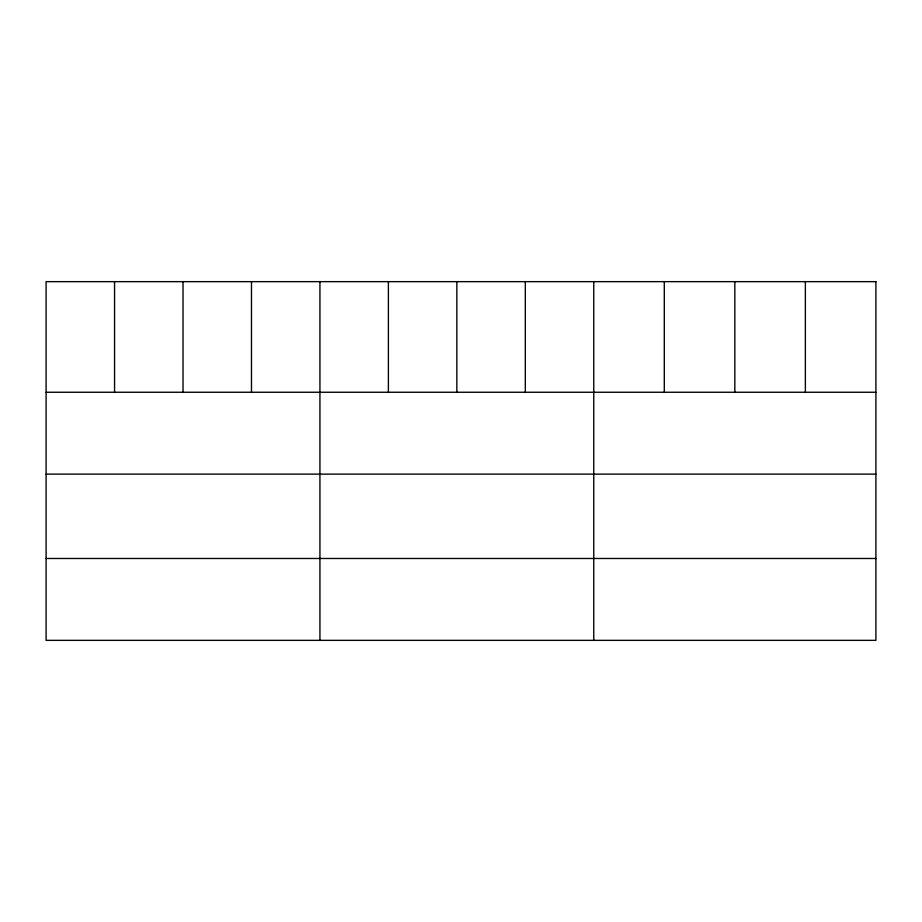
<?xml version="1.0" encoding="UTF-8"?>
<svg xmlns="http://www.w3.org/2000/svg" width="922" height="922" viewBox="0 0 922 922"><rect width="100%" height="100%" fill="white"/><g stroke="black" fill="none" stroke-linecap="round" stroke-linejoin="round"><path stroke-width="1.38" d="M46.1 392.253L875.9 392.253M46.1 474.127L875.9 474.127M46.1 558.478L875.9 558.478M805.367 281.648L805.367 392.253M734.834 281.648L734.834 392.253M664.301 281.648L664.301 392.253M593.768 281.648L593.768 640.352M525.31 281.648L525.31 392.253M456.851 281.648L456.851 392.253M388.393 281.648L388.393 392.253M319.934 281.648L319.934 640.352M251.476 281.648L251.476 392.253M183.017 281.648L183.017 392.253M114.559 281.648L114.559 392.253M875.9 281.648L46.1 281.648L46.1 640.352L875.9 640.352L875.9 281.648"/></g></svg>
